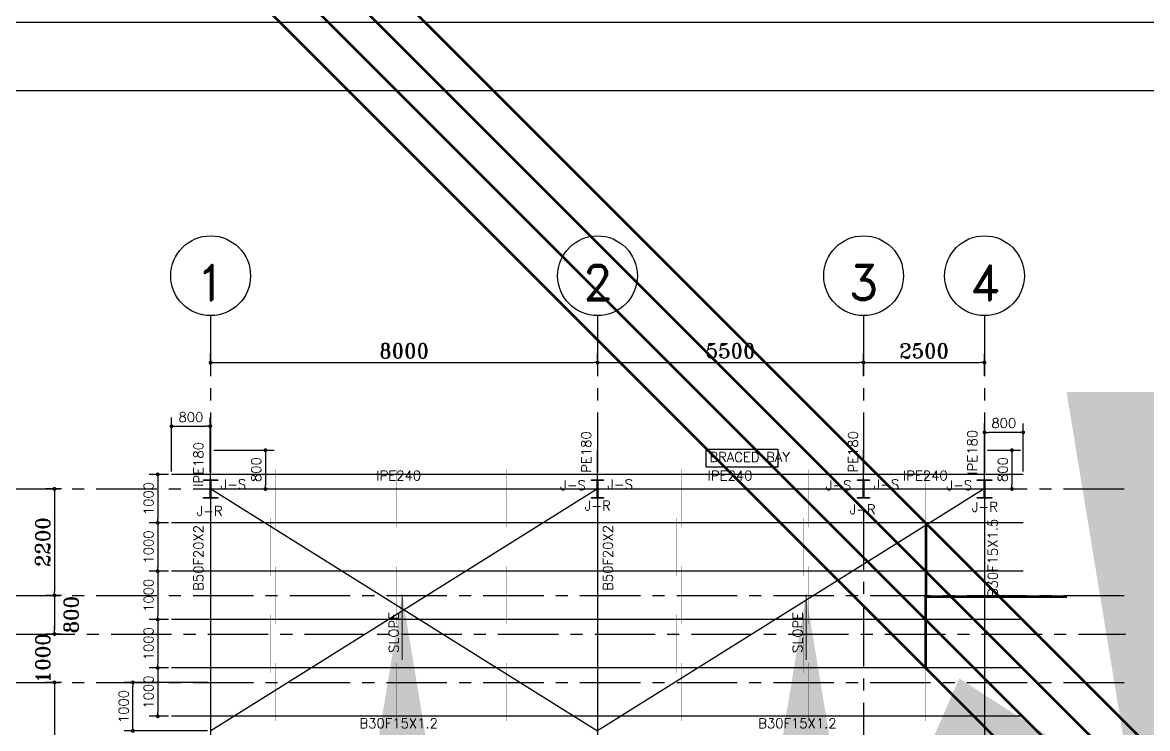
# Model space of a CAD drawing. Header units: inches. Extents: x 1387 to 2676, y -3554 to -2136.
# Drawn here: x 2529.76 to 2553.02, y -2722.32 to -2707.73 of the extents above; entities that cross this region are included whole.
import ezdxf
from ezdxf.enums import TextEntityAlignment as Align

# ---------------------------------------------------------------- set-up
doc = ezdxf.new("R2010")
doc.units = ezdxf.units.IN
doc.header["$MEASUREMENT"] = 0
for name, pattern in [('CENTER', [2, 1.25, -0.25, 0.25, -0.25]), ('DASHDOTX2', [2, 1, -0.5, 0, -0.5]), ('HIDDEN', [0.375, 0.25, -0.125])]:
    doc.linetypes.add(name, pattern=pattern)
for name, color, linetype in [('1', 1, 'Continuous'), ('3', 3, 'HIDDEN'), ('3G', 3, 'Continuous'), ('AA-IPE300', 27, 'Continuous'), ('Ax', 1, 'DASHDOTX2'), ('AXE', 1, 'CENTER'), ('DIM', 8, 'Continuous'), ('lateral brace', 5, 'Continuous'), ('Layer4', 118, 'Continuous'), ('leader-1', 1, 'Continuous'), ('MEMBER TEXT', 7, 'Continuous'), ('PURLIN 125', 1, 'Continuous'), ('tir', 92, 'Continuous'), ('wall', 4, 'Continuous')]:
    doc.layers.add(name, color=color, linetype=linetype)
doc.layers.add('BEAM NO.', color=7, linetype='Continuous', lineweight=0)
doc.layers.add('leder', color=96, linetype='Continuous', lineweight=18)
doc.styles.add('GOTHIC', font='GOTHIC.TTF')
doc.styles.add('ROMAND', font='ROMAND.shx')
doc.styles.add('ROMANS', font='ROMANS')
doc.styles.add('ROMANT', font='romant')
doc.styles.add('Style-ENGINEERING', font='ENGINEERING.shx')
doc.styles.add('taufique-1', font='romans.shx', dxfattribs={"width": 0.9, "height": 150})
doc.dimstyles.new('1-10', dxfattribs={"dimscale": 0, "dimtxt": 20, "dimasz": 25, "dimexe": 10, "dimexo": 10, "dimgap": 10, "dimtad": 0, "dimdec": 0, "dimtxsty": 'GOTHIC', "dimcen": 0, "dimclrd": 256, "dimclre": 256, "dimclrt": 1, "dimadec": 0, "dimazin": 0, "dimtfac": 1, "dimtdec": 0, "dimtofl": 0, "dimtmove": 2, "dimatfit": 3, "dimfxl": 1, "dimarcsym": 0})
doc.dimstyles.new('1-100', dxfattribs={"dimtxt": 0.3, "dimasz": 0.08, "dimexe": 0.18, "dimexo": 0.0625, "dimgap": 0.09, "dimtad": 1, "dimdec": 0, "dimlfac": 1000, "dimdsep": 46, "dimtxsty": 'ROMANT', "dimblk": 'DOT', "dimcen": 0.09, "dimclrd": 1, "dimclre": 1, "dimclrt": 3, "dimadec": 0, "dimazin": 0, "dimtfac": 1, "dimtdec": 0, "dimtix": 1, "dimtofl": 0, "dimtmove": 2, "dimatfit": 3, "dimldrblk": 'DOT', "dimfxl": 1, "dimtolj": 1, "dimarcsym": 0})
doc.dimstyles.new('amin', dxfattribs={"dimtxt": 250, "dimasz": 75, "dimexe": 50, "dimexo": 100, "dimgap": 0.1, "dimtad": 0, "dimtoh": 1, "dimdec": 0, "dimtxsty": 'taufique-1', "dimblk": 'ARCHTICK', "dimcen": 2.5, "dimclrd": 256, "dimclre": 256, "dimclrt": 6, "dimadec": 0, "dimazin": 0, "dimtfac": 1, "dimtdec": 0, "dimtmove": 0, "dimatfit": 3, "dimldrblk": 'CLOSEDBLANK', "dimfxl": 1, "dimlwd": -1, "dimlwe": -1, "dimarcsym": 0})
doc.dimstyles.new('Copy of 1-100', dxfattribs={"dimtxt": 0.2, "dimasz": 0.08, "dimexe": 0.18, "dimexo": 0.0625, "dimgap": 0.09, "dimtad": 1, "dimdec": 0, "dimlfac": 1000, "dimdsep": 46, "dimtxsty": 'ROMANT', "dimblk": 'DOT', "dimcen": 0.09, "dimclrd": 1, "dimclre": 1, "dimclrt": 3, "dimadec": 0, "dimazin": 0, "dimtfac": 1, "dimtdec": 0, "dimtix": 1, "dimtofl": 0, "dimtmove": 2, "dimatfit": 3, "dimldrblk": 'DOT', "dimfxl": 1, "dimtolj": 1, "dimarcsym": 0})
doc.dimstyles.new('Copy of 1-5(100)', dxfattribs={"dimscale": 100, "dimtxt": 2.5, "dimasz": 2.3, "dimexe": 1.5, "dimexo": 3, "dimgap": 1, "dimtad": 1, "dimdec": 0, "dimlfac": 0.05, "dimdsep": 46, "dimtxsty": 'ROMANS', "dimcen": 0, "dimclrd": 1, "dimclre": 1, "dimclrt": 2, "dimadec": 0, "dimazin": 0, "dimtfac": 2, "dimtdec": 0, "dimtmove": 2, "dimatfit": 3, "dimfxl": 1.5, "dimtolj": 1, "dimtzin": 0, "dimarcsym": 0})
doc.dimstyles.new('ISO-50', dxfattribs={"dimscale": 50, "dimtxt": 2.5, "dimasz": 3, "dimexe": 1.25, "dimexo": 0.625, "dimgap": 1, "dimtad": 1, "dimdec": 0, "dimdsep": 46, "dimtxsty": 'Style-ENGINEERING', "dimcen": 0, "dimclrd": 1, "dimclre": 1, "dimclrt": 7, "dimadec": 0, "dimazin": 2, "dimtfac": 1, "dimtdec": 0, "dimtmove": 0, "dimatfit": 3, "dimfxl": 1, "dimlwd": 9, "dimlwe": 9, "dimarcsym": 0})

# ---------------------------------------------------------------- blocks, each defined once
blk = doc.blocks.new('_ArchTick')
at = {"color": 0, "linetype": 'ByBlock', "const_width": 0.15}
blk.add_lwpolyline([(-0.5, -0.5), (0.5, 0.5)], dxfattribs=at)
blk = doc.blocks.new('DOT')
at = {"layer": 'DIM', "color": 0, "linetype": 'ByBlock'}
blk.add_line((-0.5, 0), (-1, 0), dxfattribs=at)
at = {"layer": 'DIM', "color": 0, "linetype": 'ByBlock', "const_width": 0.5}
blk.add_lwpolyline([(-0.25, 0, 1), (0.25, 0, 1)], format="xyb", close=True, dxfattribs=at)
blk = doc.blocks.new('*D2659')
at = {"layer": 'Defpoints', "color": 0, "transparency": 16777216}
for p in [(2530.633, -2717.372), (2530.425, -2719.572), (2530.633, -2719.572)]:
    blk.add_point(p, dxfattribs=at)
at = {"layer": 'wall', "color": 1, "lineweight": -2, "transparency": 16777216}
for p, q in [((2530.57, -2717.372), (2530.245, -2717.372)), ((2530.425, -2717.452), (2530.425, -2719.492)), ((2530.57, -2719.572), (2530.245, -2719.572))]:
    blk.add_line(p, q, dxfattribs=at)
at = {"layer": 'wall', "color": 1, "lineweight": -2, "transparency": 16777216, "xscale": 0.08, "yscale": 0.08, "zscale": 0.08}
for p, rotation in [((2530.425, -2717.372), 89.999316665766), ((2530.425, -2719.572), 269.9993166657659)]:
    blk.add_blockref('DOT', p, dxfattribs=dict(at, rotation=rotation))
at = {"layer": 'wall', "color": 3, "transparency": 16777216, "insert": (2530.185, -2718.472), "char_height": 0.3, "attachment_point": 5, "rotation": 89.9993, "style": 'ROMANT'}
blk.add_mtext('\\A1;2200', dxfattribs=at)
blk = doc.blocks.new('_Dot')
at = {"layer": 'DIM', "color": 0, "lineweight": -2}
blk.add_line((-0.5, 0), (-1, 0), dxfattribs=at)
at = {"layer": 'DIM', "color": 0, "const_width": 0.5}
blk.add_lwpolyline([(-0.25, 0, 1), (0.25, 0, 1)], format="xyb", close=True, dxfattribs=at)
blk = doc.blocks.new('*D2665')
at = {"layer": 'Defpoints', "color": 0, "transparency": 16777216}
for p in [(2533.654, -2714.891), (2541.654, -2714.758), (2541.654, -2714.758)]:
    blk.add_point(p, dxfattribs=at)
at = {"layer": 'wall', "color": 1, "lineweight": -2, "transparency": 16777216}
for p, q in [((2533.654, -2714.829), (2533.654, -2714.578)), ((2541.654, -2714.696), (2541.654, -2714.578)), ((2533.734, -2714.758), (2541.574, -2714.758))]:
    blk.add_line(p, q, dxfattribs=at)
at = {"layer": 'wall', "color": 1, "lineweight": -2, "transparency": 16777216, "xscale": 0.08, "yscale": 0.08, "zscale": 0.08, "rotation": 180}
blk.add_blockref('DOT', (2533.654, -2714.758), dxfattribs=at)
at = {"layer": 'wall', "color": 1, "lineweight": -2, "transparency": 16777216, "xscale": 0.08, "yscale": 0.08, "zscale": 0.08}
blk.add_blockref('DOT', (2541.654, -2714.758), dxfattribs=at)
at = {"layer": 'wall', "color": 3, "transparency": 16777216, "insert": (2537.654, -2714.518), "char_height": 0.3, "attachment_point": 5, "style": 'ROMANT'}
blk.add_mtext('\\A1;8000', dxfattribs=at)
blk = doc.blocks.new('*D2660')
at = {"layer": 'Defpoints', "color": 0, "transparency": 16777216}
for p in [(2541.654, -2714.758), (2547.154, -2714.758), (2547.154, -2715.096)]:
    blk.add_point(p, dxfattribs=at)
at = {"layer": 'wall', "color": 1, "lineweight": -2, "transparency": 16777216}
for p, q in [((2541.654, -2714.696), (2541.654, -2714.578)), ((2547.154, -2715.033), (2547.154, -2714.578)), ((2541.734, -2714.758), (2547.074, -2714.758))]:
    blk.add_line(p, q, dxfattribs=at)
at = {"layer": 'wall', "color": 1, "lineweight": -2, "transparency": 16777216, "xscale": 0.08, "yscale": 0.08, "zscale": 0.08, "rotation": 180}
blk.add_blockref('DOT', (2541.654, -2714.758), dxfattribs=at)
at = {"layer": 'wall', "color": 1, "lineweight": -2, "transparency": 16777216, "xscale": 0.08, "yscale": 0.08, "zscale": 0.08}
blk.add_blockref('DOT', (2547.154, -2714.758), dxfattribs=at)
at = {"layer": 'wall', "color": 3, "transparency": 16777216, "insert": (2544.404, -2714.518), "char_height": 0.3, "attachment_point": 5, "style": 'ROMANT'}
blk.add_mtext('\\A1;5500', dxfattribs=at)
blk = doc.blocks.new('*D2661')
at = {"layer": 'Defpoints', "color": 0, "transparency": 16777216}
for p in [(2530.633, -2719.572), (2530.425, -2720.372), (2530.633, -2720.372)]:
    blk.add_point(p, dxfattribs=at)
at = {"layer": 'wall', "color": 1, "lineweight": -2, "transparency": 16777216}
for p, q in [((2530.57, -2719.572), (2530.245, -2719.572)), ((2530.425, -2719.652), (2530.425, -2720.292)), ((2530.57, -2720.372), (2530.245, -2720.372))]:
    blk.add_line(p, q, dxfattribs=at)
at = {"layer": 'wall', "color": 1, "lineweight": -2, "transparency": 16777216, "xscale": 0.08, "yscale": 0.08, "zscale": 0.08}
for p, rotation in [((2530.425, -2719.572), 89.9983735174922), ((2530.425, -2720.372), 269.9983735174923)]:
    blk.add_blockref('DOT', p, dxfattribs=dict(at, rotation=rotation))
at = {"layer": 'wall', "color": 3, "transparency": 16777216, "insert": (2530.772, -2719.972), "char_height": 0.3, "attachment_point": 5, "rotation": 89.9984, "style": 'ROMANT'}
blk.add_mtext('\\A1;800', dxfattribs=at)
blk = doc.blocks.new('*D2662')
at = {"layer": 'Defpoints', "color": 0, "transparency": 16777216}
for p in [(2530.633, -2720.372), (2530.425, -2721.372), (2530.633, -2721.372)]:
    blk.add_point(p, dxfattribs=at)
at = {"layer": 'wall', "color": 1, "lineweight": -2, "transparency": 16777216}
for p, q in [((2530.425, -2720.292), (2530.425, -2720.212)), ((2530.57, -2720.372), (2530.245, -2720.372)), ((2530.57, -2721.372), (2530.245, -2721.372)), ((2530.425, -2721.452), (2530.425, -2721.532))]:
    blk.add_line(p, q, dxfattribs=at)
at = {"layer": 'wall', "color": 1, "lineweight": -2, "transparency": 16777216, "xscale": 0.08, "yscale": 0.08, "zscale": 0.08}
for p, rotation in [((2530.425, -2720.372), 269.9983735174825), ((2530.425, -2721.372), 89.99837351748256)]:
    blk.add_blockref('DOT', p, dxfattribs=dict(at, rotation=rotation))
at = {"layer": 'wall', "color": 3, "transparency": 16777216, "insert": (2530.185, -2720.872), "char_height": 0.3, "attachment_point": 5, "rotation": 89.9984, "style": 'ROMANT'}
blk.add_mtext('\\A1;1000', dxfattribs=at)
blk = doc.blocks.new('*D2663')
at = {"layer": 'Defpoints', "color": 0, "transparency": 16777216}
for p in [(2530.633, -2721.372), (2530.425, -2727.372), (2530.633, -2727.372)]:
    blk.add_point(p, dxfattribs=at)
at = {"layer": 'wall', "color": 1, "lineweight": -2, "transparency": 16777216}
for p, q in [((2530.57, -2721.372), (2530.245, -2721.372)), ((2530.425, -2721.452), (2530.425, -2727.292)), ((2530.57, -2727.372), (2530.245, -2727.372))]:
    blk.add_line(p, q, dxfattribs=at)
at = {"layer": 'wall', "color": 1, "lineweight": -2, "transparency": 16777216, "xscale": 0.08, "yscale": 0.08, "zscale": 0.08}
for p, rotation in [((2530.425, -2721.372), 89.99960862945764), ((2530.425, -2727.372), 269.9996086294576)]:
    blk.add_blockref('DOT', p, dxfattribs=dict(at, rotation=rotation))
at = {"layer": 'wall', "color": 3, "transparency": 16777216, "insert": (2530.185, -2724.372), "char_height": 0.3, "attachment_point": 5, "rotation": 89.9996, "style": 'ROMANT'}
blk.add_mtext('\\A1;6000', dxfattribs=at)
blk = doc.blocks.new('*D2664')
at = {"layer": 'Defpoints', "color": 0, "transparency": 16777216}
for p in [(2547.154, -2714.758), (2549.654, -2714.758), (2549.654, -2715.096)]:
    blk.add_point(p, dxfattribs=at)
at = {"layer": 'wall', "color": 1, "lineweight": -2, "transparency": 16777216}
for p, q in [((2547.154, -2714.696), (2547.154, -2714.578)), ((2549.654, -2715.033), (2549.654, -2714.578)), ((2547.234, -2714.758), (2549.574, -2714.758))]:
    blk.add_line(p, q, dxfattribs=at)
at = {"layer": 'wall', "color": 1, "lineweight": -2, "transparency": 16777216, "xscale": 0.08, "yscale": 0.08, "zscale": 0.08, "rotation": 180}
blk.add_blockref('DOT', (2547.154, -2714.758), dxfattribs=at)
at = {"layer": 'wall', "color": 1, "lineweight": -2, "transparency": 16777216, "xscale": 0.08, "yscale": 0.08, "zscale": 0.08}
blk.add_blockref('DOT', (2549.654, -2714.758), dxfattribs=at)
at = {"layer": 'wall', "color": 3, "transparency": 16777216, "insert": (2548.404, -2714.518), "char_height": 0.3, "attachment_point": 5, "style": 'ROMANT'}
blk.add_mtext('\\A1;2500', dxfattribs=at)
blk = doc.blocks.new('*D2666')
at = {"color": 1, "lineweight": -2, "transparency": 16777216}
for p, q in [((2533.592, -2721.372), (2531.866, -2721.372)), ((2532.046, -2722.292), (2532.046, -2721.452)), ((2533.592, -2722.372), (2531.866, -2722.372))]:
    blk.add_line(p, q, dxfattribs=at)
at = {"layer": 'Defpoints', "color": 0, "transparency": 16777216}
for p in [(2532.046, -2721.372), (2533.654, -2721.372), (2533.654, -2722.372)]:
    blk.add_point(p, dxfattribs=at)
at = {"color": 1, "lineweight": -2, "transparency": 16777216, "xscale": 0.08, "yscale": 0.08, "zscale": 0.08}
for p, rotation in [((2532.046, -2721.372), 90), ((2532.046, -2722.372), 270)]:
    blk.add_blockref('DOT', p, dxfattribs=dict(at, rotation=rotation))
at = {"color": 3, "transparency": 16777216, "insert": (2531.856, -2721.872), "char_height": 0.2, "attachment_point": 5, "rotation": 90, "style": 'ROMANT'}
blk.add_mtext('\\A1;1000', dxfattribs=at)
blk = doc.blocks.new('*D2668')
at = {"color": 1, "lineweight": -2, "transparency": 16777216}
for p, q in [((2532.784, -2717.072), (2532.381, -2717.072)), ((2532.561, -2717.152), (2532.561, -2717.992)), ((2532.784, -2718.072), (2532.381, -2718.072))]:
    blk.add_line(p, q, dxfattribs=at)
at = {"layer": 'Defpoints', "color": 0, "transparency": 16777216}
for p in [(2532.846, -2717.072), (2532.561, -2718.072), (2532.846, -2718.072)]:
    blk.add_point(p, dxfattribs=at)
at = {"color": 1, "lineweight": -2, "transparency": 16777216, "xscale": 0.08, "yscale": 0.08, "zscale": 0.08}
for p, rotation in [((2532.561, -2717.072), 90), ((2532.561, -2718.072), 270)]:
    blk.add_blockref('DOT', p, dxfattribs=dict(at, rotation=rotation))
at = {"color": 3, "transparency": 16777216, "insert": (2532.371, -2717.572), "char_height": 0.2, "attachment_point": 5, "rotation": 90, "style": 'ROMANT'}
blk.add_mtext('\\A1;1000', dxfattribs=at)
blk = doc.blocks.new('*D2669')
at = {"color": 1, "lineweight": -2, "transparency": 16777216}
for p, q in [((2532.784, -2718.072), (2532.381, -2718.072)), ((2532.561, -2718.152), (2532.561, -2718.992)), ((2532.784, -2719.072), (2532.381, -2719.072))]:
    blk.add_line(p, q, dxfattribs=at)
at = {"layer": 'Defpoints', "color": 0, "transparency": 16777216}
for p in [(2532.846, -2718.072), (2532.561, -2719.072), (2532.846, -2719.072)]:
    blk.add_point(p, dxfattribs=at)
at = {"color": 1, "lineweight": -2, "transparency": 16777216, "xscale": 0.08, "yscale": 0.08, "zscale": 0.08}
for p, rotation in [((2532.561, -2718.072), 90), ((2532.561, -2719.072), 270)]:
    blk.add_blockref('DOT', p, dxfattribs=dict(at, rotation=rotation))
at = {"color": 3, "transparency": 16777216, "insert": (2532.371, -2718.572), "char_height": 0.2, "attachment_point": 5, "rotation": 90, "style": 'ROMANT'}
blk.add_mtext('\\A1;1000', dxfattribs=at)
blk = doc.blocks.new('*D2670')
at = {"color": 1, "lineweight": -2, "transparency": 16777216}
for p, q in [((2532.784, -2719.072), (2532.381, -2719.072)), ((2532.561, -2719.152), (2532.561, -2719.992)), ((2532.784, -2720.072), (2532.381, -2720.072))]:
    blk.add_line(p, q, dxfattribs=at)
at = {"layer": 'Defpoints', "color": 0, "transparency": 16777216}
for p in [(2532.846, -2719.072), (2532.561, -2720.072), (2532.846, -2720.072)]:
    blk.add_point(p, dxfattribs=at)
at = {"color": 1, "lineweight": -2, "transparency": 16777216, "xscale": 0.08, "yscale": 0.08, "zscale": 0.08}
for p, rotation in [((2532.561, -2719.072), 90), ((2532.561, -2720.072), 270)]:
    blk.add_blockref('DOT', p, dxfattribs=dict(at, rotation=rotation))
at = {"color": 3, "transparency": 16777216, "insert": (2532.371, -2719.572), "char_height": 0.2, "attachment_point": 5, "rotation": 90, "style": 'ROMANT'}
blk.add_mtext('\\A1;1000', dxfattribs=at)
blk = doc.blocks.new('*D2671')
at = {"color": 1, "lineweight": -2, "transparency": 16777216}
for p, q in [((2532.784, -2720.072), (2532.381, -2720.072)), ((2532.561, -2720.152), (2532.561, -2720.992)), ((2532.784, -2721.072), (2532.381, -2721.072))]:
    blk.add_line(p, q, dxfattribs=at)
at = {"layer": 'Defpoints', "color": 0, "transparency": 16777216}
for p in [(2532.846, -2720.072), (2532.561, -2721.072), (2532.846, -2721.072)]:
    blk.add_point(p, dxfattribs=at)
at = {"color": 1, "lineweight": -2, "transparency": 16777216, "xscale": 0.08, "yscale": 0.08, "zscale": 0.08}
for p, rotation in [((2532.561, -2720.072), 90), ((2532.561, -2721.072), 270)]:
    blk.add_blockref('DOT', p, dxfattribs=dict(at, rotation=rotation))
at = {"color": 3, "transparency": 16777216, "insert": (2532.371, -2720.572), "char_height": 0.2, "attachment_point": 5, "rotation": 90, "style": 'ROMANT'}
blk.add_mtext('\\A1;1000', dxfattribs=at)
blk = doc.blocks.new('*D2672')
at = {"color": 1, "lineweight": -2, "transparency": 16777216}
for p, q in [((2532.784, -2721.072), (2532.381, -2721.072)), ((2532.561, -2721.152), (2532.561, -2721.992)), ((2532.784, -2722.072), (2532.381, -2722.072))]:
    blk.add_line(p, q, dxfattribs=at)
at = {"layer": 'Defpoints', "color": 0, "transparency": 16777216}
for p in [(2532.846, -2721.072), (2532.561, -2722.072), (2532.846, -2722.072)]:
    blk.add_point(p, dxfattribs=at)
at = {"color": 1, "lineweight": -2, "transparency": 16777216, "xscale": 0.08, "yscale": 0.08, "zscale": 0.08}
for p, rotation in [((2532.561, -2721.072), 90), ((2532.561, -2722.072), 270)]:
    blk.add_blockref('DOT', p, dxfattribs=dict(at, rotation=rotation))
at = {"color": 3, "transparency": 16777216, "insert": (2532.371, -2721.572), "char_height": 0.2, "attachment_point": 5, "rotation": 90, "style": 'ROMANT'}
blk.add_mtext('\\A1;1000', dxfattribs=at)
blk = doc.blocks.new('*D2678')
at = {"color": 1, "lineweight": -2, "transparency": 16777216}
for p, q in [((2533.717, -2716.572), (2534.968, -2716.572)), ((2534.788, -2716.652), (2534.788, -2717.292)), ((2533.717, -2717.372), (2534.968, -2717.372))]:
    blk.add_line(p, q, dxfattribs=at)
at = {"layer": 'Defpoints', "color": 0, "transparency": 16777216}
for p in [(2533.654, -2716.572), (2533.654, -2717.372), (2534.788, -2717.372)]:
    blk.add_point(p, dxfattribs=at)
at = {"color": 1, "lineweight": -2, "transparency": 16777216, "xscale": 0.08, "yscale": 0.08, "zscale": 0.08}
for p, rotation in [((2534.788, -2716.572), 90), ((2534.788, -2717.372), 270)]:
    blk.add_blockref('DOT', p, dxfattribs=dict(at, rotation=rotation))
at = {"color": 3, "transparency": 16777216, "insert": (2534.598, -2716.972), "char_height": 0.2, "attachment_point": 5, "rotation": 90, "style": 'ROMANT'}
blk.add_mtext('\\A1;800', dxfattribs=at)
blk = doc.blocks.new('*D2681')
at = {"color": 1, "lineweight": -2, "transparency": 16777216}
for p, q in [((2549.717, -2716.572), (2550.402, -2716.572)), ((2550.222, -2716.652), (2550.222, -2717.292)), ((2549.717, -2717.372), (2550.402, -2717.372))]:
    blk.add_line(p, q, dxfattribs=at)
at = {"layer": 'Defpoints', "color": 0, "transparency": 16777216}
for p in [(2549.654, -2716.572), (2549.654, -2717.372), (2550.222, -2717.372)]:
    blk.add_point(p, dxfattribs=at)
at = {"color": 1, "lineweight": -2, "transparency": 16777216, "xscale": 0.08, "yscale": 0.08, "zscale": 0.08}
for p, rotation in [((2550.222, -2716.572), 90), ((2550.222, -2717.372), 270)]:
    blk.add_blockref('DOT', p, dxfattribs=dict(at, rotation=rotation))
at = {"color": 3, "transparency": 16777216, "insert": (2550.032, -2716.972), "char_height": 0.2, "attachment_point": 5, "rotation": 90, "style": 'ROMANT'}
blk.add_mtext('\\A1;800', dxfattribs=at)
blk = doc.blocks.new('*D2682')
at = {"color": 1, "lineweight": -2, "transparency": 16777216}
for p, q in [((2549.654, -2717.01), (2549.654, -2716.022)), ((2550.454, -2717.01), (2550.454, -2716.022)), ((2550.374, -2716.202), (2549.734, -2716.202))]:
    blk.add_line(p, q, dxfattribs=at)
at = {"layer": 'Defpoints', "color": 0, "transparency": 16777216}
for p in [(2549.654, -2716.202), (2549.654, -2717.072), (2550.454, -2717.072)]:
    blk.add_point(p, dxfattribs=at)
at = {"color": 1, "lineweight": -2, "transparency": 16777216, "xscale": 0.08, "yscale": 0.08, "zscale": 0.08, "rotation": 180}
blk.add_blockref('DOT', (2549.654, -2716.202), dxfattribs=at)
at = {"color": 1, "lineweight": -2, "transparency": 16777216, "xscale": 0.08, "yscale": 0.08, "zscale": 0.08}
blk.add_blockref('DOT', (2550.454, -2716.202), dxfattribs=at)
at = {"color": 3, "transparency": 16777216, "insert": (2550.054, -2716.012), "char_height": 0.2, "attachment_point": 5, "style": 'ROMANT'}
blk.add_mtext('\\A1;800', dxfattribs=at)
blk = doc.blocks.new('*D2683')
at = {"color": 1, "lineweight": -2, "transparency": 16777216}
for p, q in [((2532.846, -2717.01), (2532.846, -2715.897)), ((2532.926, -2716.077), (2533.567, -2716.077)), ((2533.647, -2717.01), (2533.647, -2715.897))]:
    blk.add_line(p, q, dxfattribs=at)
at = {"layer": 'Defpoints', "color": 0, "transparency": 16777216}
for p in [(2533.647, -2716.077), (2532.846, -2717.072), (2533.647, -2717.072)]:
    blk.add_point(p, dxfattribs=at)
at = {"color": 1, "lineweight": -2, "transparency": 16777216, "xscale": 0.08, "yscale": 0.08, "zscale": 0.08, "rotation": 180}
blk.add_blockref('DOT', (2532.846, -2716.077), dxfattribs=at)
at = {"color": 1, "lineweight": -2, "transparency": 16777216, "xscale": 0.08, "yscale": 0.08, "zscale": 0.08}
blk.add_blockref('DOT', (2533.647, -2716.077), dxfattribs=at)
at = {"color": 3, "transparency": 16777216, "insert": (2533.246, -2715.887), "char_height": 0.2, "attachment_point": 5, "style": 'ROMANT'}
blk.add_mtext('\\A1;800', dxfattribs=at)

msp = doc.modelspace()

# ---------------------------------------------------------------- hatches: boundary and pattern name
for points in [[(2533.64674756, -2717.19723666), (2533.63527133, -2717.19723666, 0.4144144444), (2533.64674756, -2717.20872076)], [(2533.66174756, -2717.19723666), (2533.67322379, -2717.19723666, -0.4144144444), (2533.66174756, -2717.20872076)], [(2541.64676528, -2717.19725733), (2541.63528905, -2717.19725733, 0.4144144444), (2541.64676528, -2717.20874143)], [(2541.66176528, -2717.19725733), (2541.67324151, -2717.19725733, -0.4144144444), (2541.66176528, -2717.20874143)], [(2547.14679074, -2717.19727155), (2547.13531451, -2717.19727155, 0.4144144444), (2547.14679074, -2717.20875565)], [(2547.16179074, -2717.19727155), (2547.17326696, -2717.19727155, -0.4144144444), (2547.16179074, -2717.20875565)], [(2549.64679151, -2717.19723666), (2549.63531528, -2717.19723666, 0.4144144444), (2549.64679151, -2717.20872076)], [(2549.66179151, -2717.19723666), (2549.67326774, -2717.19723666, -0.4144144444), (2549.66179151, -2717.20872076)], [(2533.64674756, -2717.54727616), (2533.63527133, -2717.54727616, -0.4144144444), (2533.64674756, -2717.53579206)], [(2533.66174756, -2717.54727616), (2533.67322379, -2717.54727616, 0.4144144444), (2533.66174756, -2717.53579206)], [(2541.64676528, -2717.54729683), (2541.63528905, -2717.54729683, -0.4144144444), (2541.64676528, -2717.53581273)], [(2541.66176528, -2717.54729683), (2541.67324151, -2717.54729683, 0.4144144444), (2541.66176528, -2717.53581273)], [(2547.14679074, -2717.54731105), (2547.13531451, -2717.54731105, -0.4144144444), (2547.14679074, -2717.53582695)], [(2547.16179074, -2717.54731105), (2547.17326696, -2717.54731105, 0.4144144444), (2547.16179074, -2717.53582695)], [(2549.64679151, -2717.54727616), (2549.63531528, -2717.54727616, -0.4144144444), (2549.64679151, -2717.53579206)], [(2549.66179151, -2717.54727616), (2549.67326774, -2717.54727616, 0.4144144444), (2549.66179151, -2717.53579206)]]:
    msp.add_hatch(color=1).paths.add_polyline_path(points)

# ---------------------------------------------------------------- linework, layer by layer
at = {"color": 96, "elevation": -0.001}
msp.add_lwpolyline([(2543.8981426, -2716.54643067), (2545.38151836, -2716.54643067), (2545.38151836, -2716.91918373), (2543.8981426, -2716.91918373)], close=True, dxfattribs=at)
at = {"layer": '1'}
msp.add_lwpolyline([(2492.77488804, -2765.77750937), (2574.04323821, -2765.77750937), (2574.04323821, -2709.14451274), (2492.77488804, -2709.14451274)], close=True, dxfattribs=at)
at = {"layer": '3G'}
for points in [[(2533.50424756, -2717.56223666), (2533.50424756, -2717.54723666), (2533.64674756, -2717.54723666), (2533.64674756, -2717.19723666), (2533.50424756, -2717.19723666), (2533.50424756, -2717.18223666), (2533.80424756, -2717.18223666), (2533.80424756, -2717.19723666), (2533.66174756, -2717.19723666), (2533.66174756, -2717.54723666), (2533.80424756, -2717.54723666), (2533.80424756, -2717.56223666)], [(2541.52926528, -2717.56225733), (2541.52926528, -2717.54725733), (2541.64676528, -2717.54725733), (2541.64676528, -2717.19725733), (2541.52926528, -2717.19725733), (2541.52926528, -2717.18225733), (2541.77926528, -2717.18225733), (2541.77926528, -2717.19725733), (2541.66176528, -2717.19725733), (2541.66176528, -2717.54725733), (2541.77926528, -2717.54725733), (2541.77926528, -2717.56225733)], [(2547.02929074, -2717.56227155), (2547.02929074, -2717.54727155), (2547.14679074, -2717.54727155), (2547.14679074, -2717.19727155), (2547.02929074, -2717.19727155), (2547.02929074, -2717.18227155), (2547.27929074, -2717.18227155), (2547.27929074, -2717.19727155), (2547.16179074, -2717.19727155), (2547.16179074, -2717.54727155), (2547.27929074, -2717.54727155), (2547.27929074, -2717.56227155)], [(2549.50429151, -2717.56223666), (2549.50429151, -2717.54723666), (2549.64679151, -2717.54723666), (2549.64679151, -2717.19723666), (2549.50429151, -2717.19723666), (2549.50429151, -2717.18223666), (2549.80429151, -2717.18223666), (2549.80429151, -2717.19723666), (2549.66179151, -2717.19723666), (2549.66179151, -2717.54723666), (2549.80429151, -2717.54723666), (2549.80429151, -2717.56223666)]]:
    msp.add_lwpolyline(points, close=True, dxfattribs=at)
for centre, start, end in [((2533.64674756, -2717.19724453), 180.157926883, 270.157926883), ((2533.66174756, -2717.19724453), 269.842073117, 359.842073117), ((2533.66174756, -2717.19724453), 269.842073117, 359.842073117), ((2541.64676528, -2717.1972652), 180.157926883, 270.157926883), ((2541.66176528, -2717.1972652), 269.842073117, 359.842073117), ((2541.66176528, -2717.1972652), 269.842073117, 359.842073117), ((2547.14679074, -2717.19727942), 180.157926883, 270.157926883), ((2547.16179074, -2717.19727942), 269.842073117, 359.842073117), ((2547.16179074, -2717.19727942), 269.842073117, 359.842073117), ((2549.64679151, -2717.19724453), 180.157926883, 270.157926883), ((2549.66179151, -2717.19724453), 269.842073117, 359.842073117), ((2549.66179151, -2717.19724453), 269.842073117, 359.842073117), ((2533.64674756, -2717.54726829), 89.842073117, 179.842073117), ((2533.64674756, -2717.54726829), 89.842073117, 179.842073117), ((2533.66174756, -2717.54726829), 0.157926883, 90.157926883), ((2533.66174756, -2717.54726829), 0.157926883, 90.157926883), ((2533.66174756, -2717.54726829), 0.157926883, 90.157926883), ((2541.64676528, -2717.54728896), 89.842073117, 179.842073117), ((2541.64676528, -2717.54728896), 89.842073117, 179.842073117), ((2541.66176528, -2717.54728896), 0.157926883, 90.157926883), ((2541.66176528, -2717.54728896), 0.157926883, 90.157926883), ((2541.66176528, -2717.54728896), 0.157926883, 90.157926883), ((2547.14679074, -2717.54730318), 89.842073117, 179.842073117), ((2547.14679074, -2717.54730318), 89.842073117, 179.842073117), ((2547.16179074, -2717.54730318), 0.157926883, 90.157926883), ((2547.16179074, -2717.54730318), 0.157926883, 90.157926883), ((2547.16179074, -2717.54730318), 0.157926883, 90.157926883), ((2549.64679151, -2717.54726829), 89.842073117, 179.842073117), ((2549.64679151, -2717.54726829), 89.842073117, 179.842073117), ((2549.66179151, -2717.54726829), 0.157926883, 90.157926883), ((2549.66179151, -2717.54726829), 0.157926883, 90.157926883), ((2549.66179151, -2717.54726829), 0.157926883, 90.157926883)]:
    msp.add_arc(centre, 0.01147623, start, end, dxfattribs=at)
at = {"layer": 'AA-IPE300', "color": 3}
for p, q in [((2533.65424877, -2717.22224345), (2533.65424877, -2716.57224398)), ((2541.65424877, -2717.22224345), (2541.65424877, -2716.57224398)), ((2547.15424877, -2717.22224345), (2547.15424877, -2716.57224398)), ((2549.65424877, -2717.22224345), (2549.65424877, -2716.57224398)), ((2533.65424756, -2717.22224345), (2533.65424756, -2727.22224345)), ((2541.65424756, -2717.22224345), (2541.65424756, -2727.22224345)), ((2549.65424756, -2717.22224345), (2549.65424756, -2727.22224345)), ((2533.65424877, -2717.37224398), (2549.65424877, -2717.37224398))]:
    msp.add_line(p, q, dxfattribs=at)
at = {"layer": 'Ax', "linetype": 'Continuous', "ltscale": 0.5}
for centre in [(2533.65418205, -2712.96465594), (2541.65421828, -2712.96461847), (2547.15424451, -2712.96461847), (2549.65424451, -2712.96461847)]:
    msp.add_circle(centre, 0.825, dxfattribs=at)
at = {"layer": 'AXE'}
for p, q in [((2533.65423952, -2713.79150374), (2533.65427574, -2727.80938445)), ((2541.65427574, -2713.79150374), (2541.65423952, -2727.80938445)), ((2547.15430197, -2713.79150374), (2547.15426575, -2727.80938445)), ((2549.65430197, -2713.79150374), (2549.65426575, -2727.80938445)), ((2529.29002432, -2717.37224398), (2552.56773677, -2717.37224398)), ((2529.29002432, -2719.57212426), (2552.56773677, -2719.5721829)), ((2527.59496628, -2720.37212426), (2552.56773677, -2720.3721829)), ((2529.29002432, -2721.37212426), (2552.56773677, -2721.3721829))]:
    msp.add_line(p, q, dxfattribs=at)
at = {"layer": 'DIM'}
msp.add_lwpolyline([(2491.35906312, -2767.19333429), (2575.45906312, -2767.19333429), (2575.45906312, -2707.72868783), (2491.35906312, -2707.72868783)], close=True, dxfattribs=at)
at = {"layer": 'lateral brace'}
msp.add_lwpolyline([(2491.35906312, -2767.19333429), (2575.45906312, -2767.19333429), (2575.45906312, -2707.72868783), (2491.35906312, -2707.72868783)], close=True, dxfattribs=at)
at = {"layer": 'Layer4'}
msp.add_lwpolyline([(2575.45906312, -2707.72868783), (2491.35906312, -2707.72868783), (2491.35906312, -2767.19333429), (2575.45906312, -2767.19333429)], close=True, dxfattribs=at)
at = {"layer": 'PURLIN 125', "color": 3}
for p, q in [((2550.45424756, -2717.07225345), (2532.84624756, -2717.07225345)), ((2533.66174756, -2717.37223666), (2541.65424756, -2722.37225345)), ((2541.65424756, -2717.37223666), (2533.66174756, -2722.37225345)), ((2549.64680392, -2717.37223666), (2541.65430392, -2722.37225345)), ((2550.45424756, -2718.07225345), (2532.84624756, -2718.07225345)), ((2550.45424756, -2719.07225345), (2532.84624756, -2719.07225345)), ((2550.45424756, -2720.07225345), (2532.84624756, -2720.07225345)), ((2550.45424756, -2721.07225345), (2532.84624756, -2721.07225345)), ((2550.45424756, -2722.07225345), (2532.84624756, -2722.07225345))]:
    msp.add_line(p, q, dxfattribs=at)
at = {"layer": 'tir', "color": 3, "const_width": 0.005}
for points in [[(2534.99727269, -2718.17225345), (2534.99727269, -2716.97225345)], [(2537.49727269, -2718.17225345), (2537.49727269, -2716.97225345)], [(2539.77191667, -2718.17225345), (2539.77191667, -2716.97225345)], [(2543.39491813, -2718.17225345), (2543.39491813, -2716.97225345)], [(2546.00758022, -2718.17225345), (2546.00758022, -2716.97225345)], [(2548.43492969, -2718.17225345), (2548.43492969, -2716.97225345)], [(2534.89727269, -2717.97225345), (2534.89727269, -2719.17225345)], [(2537.39727269, -2717.97225345), (2537.39727269, -2719.17225345)], [(2539.67191667, -2717.97225345), (2539.67191667, -2719.17225345)], [(2543.29491813, -2717.97225345), (2543.29491813, -2719.17225345)], [(2545.90758022, -2717.97225345), (2545.90758022, -2719.17225345)], [(2548.33492969, -2717.97225345), (2548.33492969, -2719.17225345)], [(2534.99727269, -2718.97225345), (2534.99727269, -2720.17225345)], [(2537.49727269, -2718.97225345), (2537.49727269, -2720.17225345)], [(2539.77191667, -2718.97225345), (2539.77191667, -2720.17225345)], [(2543.39491813, -2718.97225345), (2543.39491813, -2720.17225345)], [(2546.00758022, -2718.97225345), (2546.00758022, -2720.17225345)], [(2548.43492969, -2718.97225345), (2548.43492969, -2720.17225345)], [(2534.89727269, -2721.17225345), (2534.89727269, -2719.97225345)], [(2537.39727269, -2721.17225345), (2537.39727269, -2719.97225345)], [(2539.67191667, -2721.17225345), (2539.67191667, -2719.97225345)], [(2543.29491813, -2721.17225345), (2543.29491813, -2719.97225345)], [(2545.90758022, -2721.17225345), (2545.90758022, -2719.97225345)], [(2548.33492969, -2721.17225345), (2548.33492969, -2719.97225345)], [(2534.99727269, -2722.17225345), (2534.99727269, -2720.97225345)], [(2537.49727269, -2722.17225345), (2537.49727269, -2720.97225345)], [(2539.77191667, -2722.17225345), (2539.77191667, -2720.97225345)], [(2543.39491813, -2722.17225345), (2543.39491813, -2720.97225345)], [(2546.00758022, -2722.17225345), (2546.00758022, -2720.97225345)], [(2548.43492969, -2722.17225345), (2548.43492969, -2720.97225345)]]:
    msp.add_lwpolyline(points, dxfattribs=at)

# ---------------------------------------------------------------- texts
at = {"color": 3, "style": 'ROMANS'}
msp.add_text('BRACED BAY', height=0.2, dxfattribs=at).set_placement((2543.96622983, -2716.8141736, -0.001))
at = {"layer": '3', "color": 3, "style": 'ROMAND'}
for s, p in [('1', (2533.65655769, -2713.10505868, 0.00000001)), ('2', (2541.65659392, -2713.10502121, 0.00000001)), ('3', (2547.15662015, -2713.10502121, 0.00000001)), ('4', (2549.65662015, -2713.10502121, 0.00000001))]:
    msp.add_text(s, height=0.7299072, dxfattribs=at).set_placement(p, align=Align.MIDDLE_CENTER)
at = {"layer": 'BEAM NO.', "color": 3, "style": 'ROMANS'}
for p in [(2537.54104005, -2720.76282428, 26590.9816862), (2545.889913, -2720.76282428, 26590.9816862)]:
    msp.add_text('SLOPE', height=0.2, rotation=90, dxfattribs=at).set_placement(p)
at = {"layer": 'MEMBER TEXT', "color": 3, "ltscale": 2, "style": 'ROMANS'}
for s, p in [('IPE180', (2541.58064514, -2716.64359582)), ('IPE180', (2547.09803012, -2716.63815266)), ('IPE180', (2549.56217555, -2716.61507261)), ('IPE180', (2533.56217555, -2716.86500418)), ('B50F20X2', (2533.56217555, -2718.79862876)), ('B50F20X2', (2542.02765015, -2718.79862876)), ('B30F15X1.5', (2549.98667529, -2718.79862876))]:
    msp.add_text(s, height=0.2, rotation=90, dxfattribs=at).set_placement(p, align=Align.BOTTOM_CENTER)
for s, p in [('IPE240', (2537.54273403, -2717.25525099)), ('IPE240', (2544.39293445, -2717.25525099)), ('IPE240', (2548.43100266, -2717.25525099)), ('B30F15X1.2', (2537.54273403, -2722.37724345)), ('B30F15X1.2', (2545.78723291, -2722.37724345))]:
    msp.add_text(s, height=0.2, dxfattribs=at).set_placement(p, align=Align.BOTTOM_CENTER)
for s, p in [('J-S', (2534.12336806, -2717.27729774)), ('J-S', (2541.14496589, -2717.29651955)), ('J-S', (2542.11981806, -2717.27729774)), ('J-S', (2546.63786589, -2717.29651955)), ('J-S', (2547.62691806, -2717.27729774)), ('J-S', (2549.13395984, -2717.29651951)), ('J-R', (2541.65736895, -2717.71773083)), ('J-R', (2547.13363438, -2717.79469475)), ('J-R', (2549.66233535, -2717.74317935)), ('J-R', (2533.63359105, -2717.82820397))]:
    msp.add_text(s, height=0.2, dxfattribs=at).set_placement(p, align=Align.MIDDLE)

# ---------------------------------------------------------------- dimensions: what is measured, and where the dimension line sits
for base, p1, p2, picture, middle in [((2533.6467475596, -2716.0770028399), (2532.8462475596, -2717.0722534537), (2533.6467475596, -2717.0722534537), '*D2683', (2533.2464975596, -2715.8870028399)), ((2549.65429349, -2716.20174716), (2550.45424756, -2717.07225345), (2549.65429349, -2717.07225152), '*D2682', (2550.05427053, -2716.01174716))]:
    dim = msp.add_linear_dim(base=base, p1=p1, p2=p2, dimstyle='Copy of 1-100')
    dim.commit()
    dim.dimension.update_dxf_attribs({"geometry": picture, "text_midpoint": middle})
for base, p1, p2, picture, middle in [((2534.78752729, -2717.37224398), (2533.65424877, -2716.57224398), (2533.65424877, -2717.37224398), '*D2678', (2534.59752729, -2716.97224398)), ((2550.22218195, -2717.37224398), (2549.65424877, -2716.57224398), (2549.65424877, -2717.37224398), '*D2681', (2550.03218195, -2716.97224398)), ((2532.56113163, -2718.07225345), (2532.84624756, -2717.07225345), (2532.84624756, -2718.07225345), '*D2668', (2532.37113163, -2717.57225345)), ((2532.56113163, -2719.07225345), (2532.84624756, -2718.07225345), (2532.84624756, -2719.07225345), '*D2669', (2532.37113163, -2718.57225345)), ((2532.56113163, -2720.07225345), (2532.84624756, -2719.07225345), (2532.84624756, -2720.07225345), '*D2670', (2532.37113163, -2719.57225345)), ((2532.56113163, -2721.07225345), (2532.84624756, -2720.07225345), (2532.84624756, -2721.07225345), '*D2671', (2532.37113163, -2720.57225345)), ((2532.56113163, -2722.07225345), (2532.84624756, -2721.07225345), (2532.84624756, -2722.07225345), '*D2672', (2532.37113163, -2721.57225345)), ((2532.04606586, -2721.37213525), (2533.65426169, -2722.37225345), (2533.65426421, -2721.37213525), '*D2666', (2531.85606586, -2721.87219435))]:
    dim = msp.add_linear_dim(base=base, p1=p1, p2=p2, angle=90, dimstyle='Copy of 1-100')
    dim.commit()
    dim.dimension.update_dxf_attribs({"geometry": picture, "text_midpoint": middle})
at = {"layer": 'wall'}
for base, p1, p2, picture, middle in [((2541.6542729, -2714.75823003), (2533.65424236, -2714.89144758), (2541.6542729, -2714.75823003), '*D2665', (2537.65425763, -2714.51823003)), ((2547.15429913, -2714.75823003), (2541.6542729, -2714.75823003), (2547.15429913, -2715.09581331), '*D2660', (2544.40428601, -2714.51823003)), ((2549.65429913, -2714.75823003), (2547.15429913, -2714.75823003), (2549.65429913, -2715.09581331), '*D2664', (2548.40429913, -2714.51823003))]:
    dim = msp.add_linear_dim(base=base, p1=p1, p2=p2, dimstyle='1-100', dxfattribs=at)
    dim.commit()
    dim.dimension.update_dxf_attribs({"geometry": picture, "text_midpoint": middle})
for p1, p2, picture, middle in [((2530.63284085, -2717.37224398), (2530.63281461, -2719.57212684), '*D2659', (2530.18456902, -2718.47218006)), ((2530.632843, -2720.37212684), (2530.63281461, -2721.37212684), '*D2662', (2530.1845701, -2720.87211411)), ((2530.6328556, -2721.37212764), (2530.63281461, -2727.37212684), '*D2663', (2530.18457639, -2724.37212418))]:
    dim = msp.add_aligned_dim(p1=p1, p2=p2, distance=-0.20825871, dimstyle='1-100', dxfattribs=at)
    dim.commit()
    dim.dimension.update_dxf_attribs({"geometry": picture, "text_midpoint": middle})
dim = msp.add_linear_dim(base=(2530.4245559, -2720.37212092), p1=(2530.63283732, -2719.57212764), p2=(2530.63281461, -2720.37212684), angle=269.998373517, dimstyle='1-100', dxfattribs=at)
dim.commit()
dim.dimension.update_dxf_attribs({"geometry": '*D2661', "text_midpoint": (2530.77186811, -2719.97211451), "dimtype": 161})

# ---------------------------------------------------------------- leaders
at = {"layer": '1'}
msp.add_leader([(2555.46119323, -2740.36894656), (2555.46119323, -2738.76702396), (2558.9098362, -2738.76702396)], dimstyle='1-10', override={"dimscale": 1}, dxfattribs=at)
at = {"layer": 'leader-1', "linetype": 'ByBlock'}
msp.add_leader([(2566.14326138, -2732.3088904), (2565.1048019, -2731.85517619), (2564.43162438, -2731.85517619)], dimstyle='Copy of 1-5(100)', override={"dimasz": 0.2, "dimtad": 0}, dxfattribs=at)
at = {"layer": 'leder', "color": 6}
for points in [[(2548.4402935, -2718.07225345), (2548.4402935, -2719.59396371), (2551.35523499, -2719.59396371)], [(2548.4402935, -2719.07225345), (2548.4402935, -2719.59396371), (2551.35523499, -2719.59396371)], [(2548.4402935, -2720.07225345), (2548.4402935, -2719.59396371), (2551.35523499, -2719.59396371)], [(2548.4402935, -2721.07225345), (2548.4402935, -2719.59396371), (2551.35523499, -2719.59396371)]]:
    msp.add_leader(points, dimstyle='amin', override={"dimscale": 1, "dimtxt": 150, "dimasz": 150, "dimgap": 0.1, "dimtad": 0, "dimtxsty": 'taufique-1', "dimclrd": 256, "dimldrblk": 'Oblique', "dimlwd": 65535}, dxfattribs=at)
at = {"layer": 'leder'}
for points in [[(2537.61604005, -2719.55270087), (2537.61604005, -2720.53770087), (2537.61604005, -2720.90370087)], [(2545.964913, -2719.55270087), (2545.964913, -2720.53770087), (2545.964913, -2720.90370087)]]:
    msp.add_leader(points, dimstyle='ISO-50', override={"dimscale": 75, "dimtxt": 2.5, "dimasz": 3, "dimgap": 1, "dimtad": 0, "dimtxsty": 'Style-ENGINEERING', "dimclrd": 256, "dimfxl": 100, "dimtfill": 1, "dimtfillclr": 256, "dimlwd": 9, "dimarcsym": 1}, dxfattribs=at)

doc.saveas('drawing.dxf')
